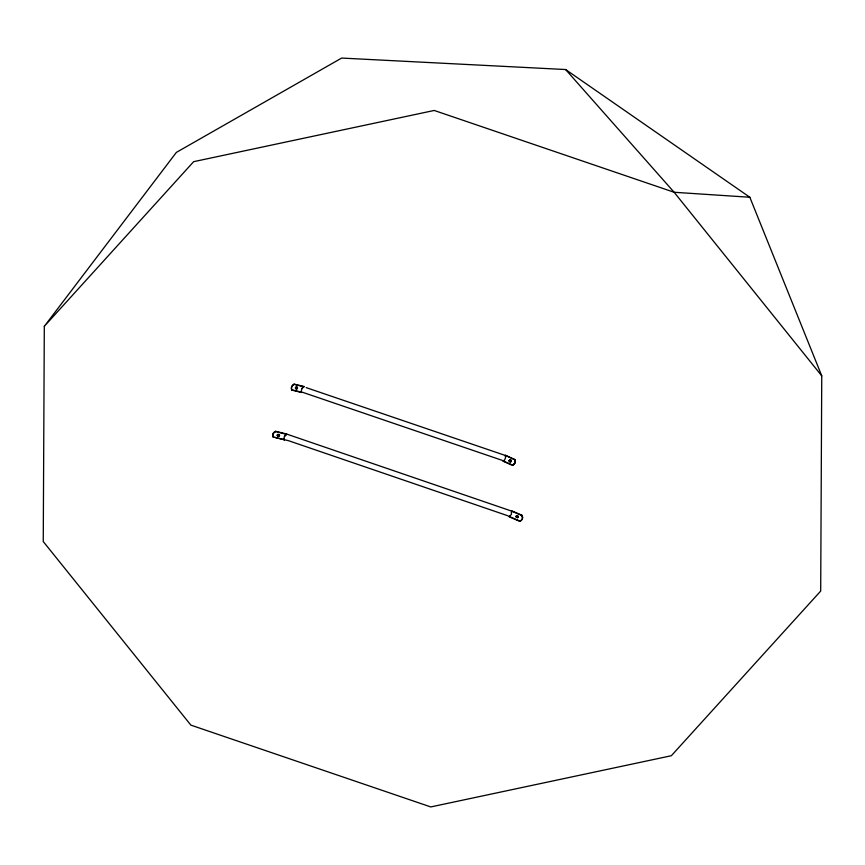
<?xml version="1.0" encoding="UTF-8"?>
<svg xmlns="http://www.w3.org/2000/svg" width="865" height="865" viewBox="0 0 865 865"><rect width="100%" height="100%" fill="white"/><g stroke="black" fill="none" stroke-linecap="round" stroke-linejoin="round"><path stroke-width="1.3" d="M522.514 517.811L522.59 517.119M44.31 326.321L43.25 541.544L190.862 725.119L430.781 806.937L671.348 755.729L820.69 591.065L821.75 375.853L749.825 197.252L565.624 69.535L341.653 58.063L176.374 152.391L44.31 326.321L193.652 161.669L434.219 110.46L674.138 192.268L749.825 197.252M522.363 516.762L521.995 515.335L522.438 517.93A5.082 4.282 27.7 0 1 521.627 519.984M505.495 456.752A5.763 4.855 29.5 0 1 505.43 457.996L504.846 459.466A5.763 4.855 29.5 0 1 503.679 460.677A6.282 5.298 29.5 0 1 502.879 461.121L512.448 465.359A5.72 4.812 29.5 0 0 514.729 459.607L505.301 455.131A6.282 5.298 29.5 0 1 505.452 455.596M515.875 516.546L517.508 515.745M516.07 516.081L516.502 517.357L517.746 517.486M518.351 516.816L518.027 517.475M295.43 387.552L295.516 388.363M509.334 461.132L509.485 461.359A1.135 0.952 29.5 0 0 510.48 461.791L511.388 460.948M294.111 384.384L293.538 384.406A5.687 4.649 -4.3 0 0 291.591 389.315L291.862 390.072L301.788 392.548A6.282 5.147 -4.3 0 1 301.507 391.737A5.763 4.714 -4.3 0 1 301.474 390.115L302.047 388.677A5.763 4.714 -4.3 0 1 303.258 387.325A6.282 5.147 -4.3 0 1 304.069 386.806L294.111 384.384A5.72 4.671 -4.3 0 0 291.829 390.126M274.021 432.641L275.697 431.343L273.632 433.095A5.082 4.174 -2.7 0 0 272.81 435.138M297.517 388.212L296.738 388.947M508.133 515.864L288.629 440.728L273.297 436.998M509.463 460.104L509.171 461.013M284.509 435.884L286.661 434.068L510.22 510.62M521.238 520.395L521.779 519.746A5.082 4.282 27.7 0 0 522.59 517.692M297.214 388.59L297.43 387.412M521.963 515.562L511.258 510.945L511.464 514.394L508.977 516.686L519.692 521.314L520.935 520.525M274.454 431.927L273.589 432.781A5.082 4.174 -2.7 0 0 272.778 434.836L273.081 436.782M277.362 434.933L279.557 435.268M279.395 435.614L277.503 435.69M509.312 460.342L510.123 459.812A1.135 0.952 29.5 0 1 511.096 460.234L511.042 461.532M520.773 520.762L521.39 520.157M520.254 521.065L520.86 520.644M295.971 387.055L295.7 388.699M295.765 387.488L296.262 387.271A1.135 0.919 -4.3 0 1 297.3 387.531L297.463 387.704M297.203 388.439L296.717 388.796A1.135 0.919 -4.3 0 1 295.679 388.547L295.506 388.212M509.993 516.027L509.139 516.448L519.843 521.076M279.2 435.787L278.346 435.992M513.118 464.851L512.448 465.359M512.729 465.132L513.042 464.97A5.687 4.79 29.5 0 0 514.989 460.072L514.87 459.715M510.966 461.651L510.415 461.91A1.135 0.952 29.5 0 1 509.409 461.478L509.29 460.526M519.692 521.314L520.341 520.946M296.965 388.569L296.706 388.644A1.135 0.919 -4.3 0 1 295.668 388.396M509.723 460.094L510.047 459.931A1.135 0.952 29.5 0 1 511.02 460.364L511.237 461.196M516.47 515.886L518.189 517.054M514.751 459.369L515.064 459.953A5.687 4.79 29.5 0 1 513.129 464.851M516.837 515.735L518.124 516.437M517.465 517.519L516.589 517.238M302.869 392.386L502.143 460.331M294.078 384.082L304.037 386.504A6.282 5.147 -4.3 0 0 302.826 387.379A5.763 4.714 -4.3 0 0 302.015 388.374M291.808 389.823L301.755 392.245M275.567 431.257L286.661 434.068M275.611 431.559L286.704 434.371L284.174 436.89L284.088 439.279M274.529 437.312L284.39 439.809M504.219 455.087L306.188 387.628M278.973 434.403L277.524 434.457L277.33 435.646M277.762 435.992L279.233 436.09L279.525 434.965M522.114 515.324L511.41 510.707L511.831 512.145M514.718 459.607L505.149 455.379A6.282 5.298 29.5 0 1 505.484 456.785M511.399 464.581L503.019 460.883A6.282 5.298 29.5 0 0 503.441 460.667M277.784 436.144L277.308 435.495M279.427 434.9L277.546 434.608L277.535 435.992M565.624 69.535L674.138 192.268L821.75 375.853M518.027 516.091L518.243 516.686M516.091 516.924L517.594 517.724L518.319 516.567M511.129 460.71L510.977 460.494A1.135 0.952 29.5 0 0 509.982 460.05M273.037 436.468L273.329 437.301M284.423 440.123L284.044 438.977M509.312 460.775L509.561 461.229A1.135 0.952 29.5 0 0 510.555 461.672M272.864 435.928L273.059 436.62M522.514 516.524L522.514 517.238M272.799 434.987L272.821 435.69M505.549 456.05A5.763 4.855 29.5 0 1 505.625 456.536M301.593 391.845A6.282 5.147 -4.3 0 1 301.485 391.434M296.295 386.99A1.135 0.919 -4.3 0 1 297.333 387.239"/></g></svg>
